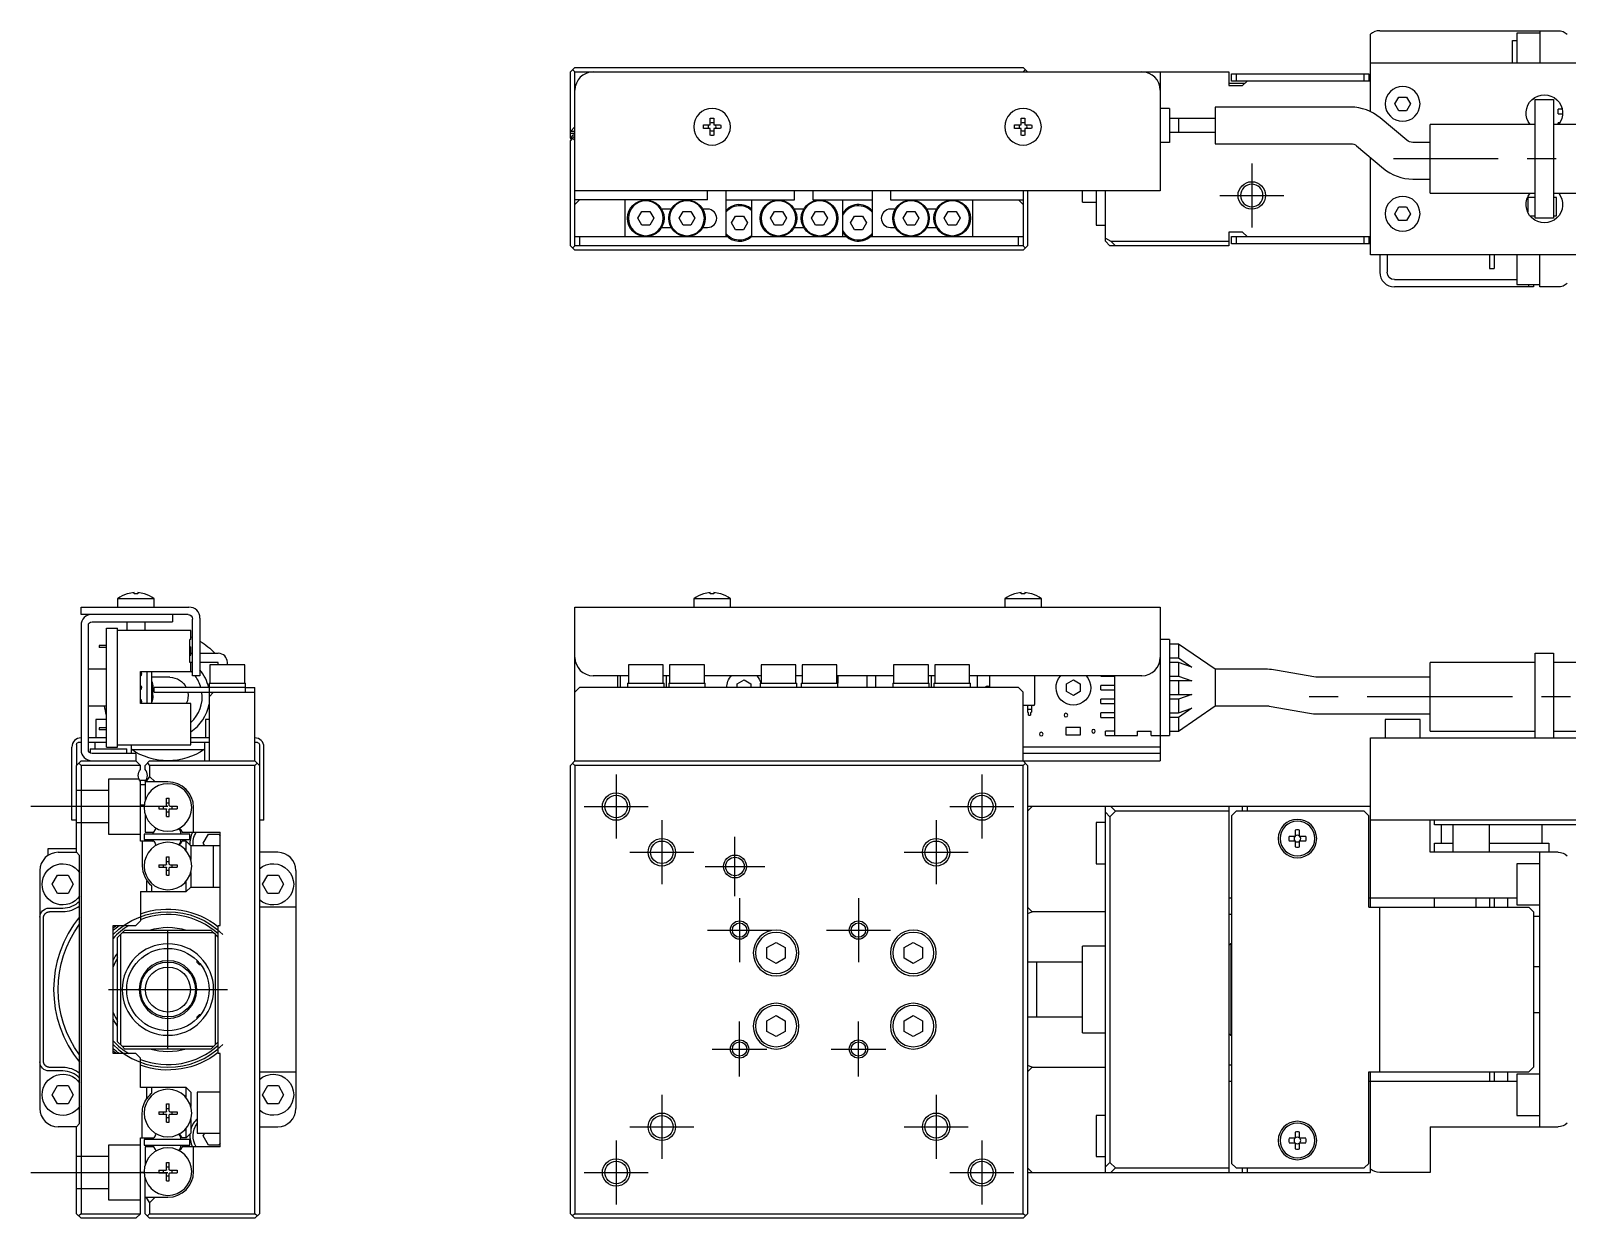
# Model space of a CAD drawing. Extents: x -1 to 586, y -8 to 203.
# Drawn here: x -1 to 167, y 73 to 202.8 of the extents above; entities that cross this region are included whole.
import ezdxf

# ---------------------------------------------------------------- set-up
doc = ezdxf.new("R2010")
doc.units = 0
doc.header["$LTSCALE"] = 0.5
doc.linetypes.add('CENTER', pattern=[50.8, 31.75, -6.35, 6.35, -6.35])
doc.linetypes.add('DASHED', pattern=[19.05, 12.7, -6.35])
for name, color, linetype in [('MSM_CENTER', 1, 'CENTER'), ('MSM_CONTINUOUS', 7, 'CONTINUOUS'), ('MSM_DASHED', 4, 'DASHED'), ('MSM_NARROW', 5, 'CONTINUOUS')]:
    doc.layers.add(name, color=color, linetype=linetype)

msp = doc.modelspace()

# ---------------------------------------------------------------- linework, layer by layer
at = {"layer": 'MSM_CENTER'}
for p, q in [((132.5, 188.3), (132.5, 181.3)), ((286.44, 188.8), (148, 188.8)), ((129, 184.8), (136, 184.8)), ((288, 130), (138, 130)), ((63, 121.5), (63, 114.5)), ((103, 121.5), (103, 114.5)), ((14, 118), (-1, 118)), ((59.5, 118), (66.5, 118)), ((99.5, 118), (106.5, 118)), ((68, 116.5), (68, 109.5)), ((98, 116.5), (98, 109.5)), ((76, 108.2), (76, 114.7)), ((64.5, 113), (71.5, 113)), ((94.5, 113), (101.5, 113)), ((72.75, 111.45), (79.25, 111.45)), ((76.5, 108), (76.5, 101)), ((89.5, 108), (89.5, 101)), ((14, 91.5), (14, 104.5)), ((73, 104.5), (80, 104.5)), ((86, 104.5), (93, 104.5)), ((7.5, 98), (20.5, 98)), ((76.5, 88.5), (76.5, 94.5)), ((89.5, 88.5), (89.5, 94.5)), ((73.5, 91.5), (79.5, 91.5)), ((86.5, 91.5), (92.5, 91.5)), ((68, 86.5), (68, 79.5)), ((98, 86.5), (98, 79.5)), ((64.5, 83), (71.5, 83)), ((94.5, 83), (101.5, 83)), ((63, 81.5), (63, 74.5)), ((103, 81.5), (103, 74.5)), ((-1, 78), (14, 78)), ((59.5, 78), (66.5, 78)), ((99.5, 78), (106.5, 78))]:
    msp.add_line(p, q, dxfattribs=at)
at = {"layer": 'MSM_CONTINUOUS'}
for p, q in [((145.5, 193.96), (145.5, 202.42)), ((146.5, 202.8), (166, 202.8)), ((161, 201.75), (161.5, 201.75)), ((161, 199.3), (161, 201.75)), ((161.5, 202.55), (161.5, 199.3)), ((164, 202.55), (161.5, 202.55)), ((164, 202.8), (164, 199.3)), ((58.5, 198.8), (58, 198.3)), ((58, 191.1), (58, 198.3)), ((58.25, 198.55), (58.5, 198.3)), ((58.5, 198.8), (107.5, 198.8)), ((58.5, 179.3), (58.5, 198.3)), ((58.5, 198.3), (130, 198.3)), ((108, 198.3), (107.5, 198.8)), ((107.5, 198.3), (107.75, 198.55)), ((122.5, 198.3), (122.5, 185.3)), ((130, 198.3), (130, 196.8)), ((145.5, 199.3), (172.5, 199.3)), ((131.75, 197.05), (130, 197.05)), ((130, 196.8), (131.5, 196.8)), ((130.3, 197.3), (130.3, 198.1)), ((130.3, 198.1), (145.3, 198.1)), ((145.5, 197.3), (130.3, 197.3)), ((130.8, 198.1), (130.8, 197.3)), ((132, 197.3), (131.5, 196.8)), ((144.8, 197.3), (144.8, 198.1)), ((145.3, 198.1), (145.3, 197.3)), ((148.13, 194.8), (148.57, 195.55)), ((148.57, 195.55), (149.43, 195.55)), ((149.43, 195.55), (149.87, 194.8)), ((163.5, 195.3), (165.5, 195.3)), ((163.5, 182.3), (163.5, 195.3)), ((165.5, 195.3), (165.5, 182.3)), ((73.3, 192.5), (73.3, 193.23)), ((73.7, 193.23), (73.7, 192.5)), ((107.3, 192.5), (107.3, 193.23)), ((107.7, 193.23), (107.7, 192.5)), ((123.5, 194.3), (122.5, 194.3)), ((123.5, 194.3), (123.5, 190.6)), ((143.33, 194.45), (128.5, 194.45)), ((128.5, 194.45), (128.5, 190.45)), ((149.47, 190.83), (146.55, 193.28)), ((148.57, 194.05), (148.13, 194.8)), ((149.43, 194.05), (148.57, 194.05)), ((149.87, 194.8), (149.43, 194.05)), ((166, 193.73), (166, 194.23)), ((166.45, 194.23), (166, 194.23)), ((166, 193.73), (166.5, 193.73)), ((58.5, 192.3), (58, 191.8)), ((58.5, 191.8), (58, 191.8)), ((58, 191.6), (58.5, 191.6)), ((72.57, 192.5), (73.3, 192.5)), ((73.3, 192.1), (72.57, 192.1)), ((73.3, 191.37), (73.3, 192.1)), ((73.7, 192.5), (74.43, 192.5)), ((73.7, 192.1), (73.7, 191.37)), ((74.43, 192.1), (73.7, 192.1)), ((106.57, 192.5), (107.3, 192.5)), ((107.3, 192.1), (106.57, 192.1)), ((107.3, 191.37), (107.3, 192.1)), ((107.7, 192.5), (108.43, 192.5)), ((107.7, 192.1), (107.7, 191.37)), ((108.43, 192.1), (107.7, 192.1)), ((128.5, 193.2), (123.5, 193.2)), ((123.5, 191.7), (128.5, 191.7)), ((124.5, 193.2), (124.5, 191.7)), ((152, 185.05), (152, 192.55)), ((163.5, 192.55), (152, 192.55)), ((187, 192.55), (165.5, 192.55)), ((166, 192.55), (166, 192.73)), ((166.19, 192.73), (166, 192.73)), ((58.1, 191), (58, 191.1)), ((58.25, 191.05), (58, 190.8)), ((58, 179.3), (58, 190.8)), ((58.1, 190.9), (58.1, 191.1)), ((58.5, 191.3), (58.25, 191.05)), ((58.5, 190.8), (58.25, 191.05)), ((58.5, 191.4), (58.4, 191.4)), ((123.5, 190.6), (122.5, 190.6)), ((128.5, 190.45), (143.33, 190.45)), ((143.97, 190.22), (146.9, 187.76)), ((152, 190.59), (150.11, 190.59)), ((145.5, 178.3), (145.5, 188.94)), ((150.11, 186.59), (152, 186.59)), ((122.5, 185.3), (58.5, 185.3)), ((73, 184.3), (73, 185.3)), ((75, 185.3), (75, 180.3)), ((82.5, 184.3), (82.5, 185.3)), ((84.5, 185.3), (84.5, 184.3)), ((91, 185.3), (91, 180.3)), ((93, 185.3), (93, 184.3)), ((107.5, 185.3), (107.5, 179.3)), ((108, 185.3), (108, 179.3)), ((114, 184.05), (114, 185.3)), ((115.5, 185.3), (115.5, 181.55)), ((116.5, 179.8), (116.5, 185.3)), ((152, 185.05), (163.5, 185.05)), ((165.5, 185.05), (187, 185.05)), ((58.5, 183.8), (59, 184.3)), ((73, 184.3), (58.5, 184.3)), ((64, 180.3), (64, 184.3)), ((69.02, 183.3), (67.98, 183.3)), ((73, 183.3), (72.48, 183.3)), ((75, 184.3), (82.5, 184.3)), ((77.8, 184.3), (77.8, 180.3)), ((83.52, 183.3), (82.48, 183.3)), ((84.5, 184.3), (91, 184.3)), ((87.8, 180.3), (87.8, 184.3)), ((93, 184.3), (107.5, 184.3)), ((93.52, 183.3), (93, 183.3)), ((98.02, 183.3), (96.98, 183.3)), ((102, 180.3), (102, 184.3)), ((107, 184.3), (107.5, 183.8)), ((114, 184.05), (115.5, 184.05)), ((148.13, 182.8), (148.57, 183.55)), ((148.57, 183.55), (149.43, 183.55)), ((149.43, 183.55), (149.87, 182.8)), ((162.67, 184.58), (162.67, 183)), ((163.5, 184.58), (162.67, 184.58)), ((165.82, 184.58), (165.5, 184.58)), ((165.82, 182.58), (165.82, 184.58)), ((65.38, 182.3), (65.82, 183.05)), ((65.82, 181.55), (65.38, 182.3)), ((65.82, 183.05), (66.68, 183.05)), ((66.68, 181.55), (65.82, 181.55)), ((66.68, 183.05), (67.12, 182.3)), ((67.12, 182.3), (66.68, 181.55)), ((69.88, 182.3), (70.32, 183.05)), ((70.32, 181.55), (69.88, 182.3)), ((70.32, 183.05), (71.18, 183.05)), ((71.18, 181.55), (70.32, 181.55)), ((71.18, 183.05), (71.62, 182.3)), ((71.62, 182.3), (71.18, 181.55)), ((75.63, 181.8), (76.07, 182.55)), ((76.07, 181.05), (75.63, 181.8)), ((76.07, 182.55), (76.93, 182.55)), ((76.93, 182.55), (77.37, 181.8)), ((77.37, 181.8), (76.93, 181.05)), ((79.88, 182.3), (80.32, 183.05)), ((80.32, 181.55), (79.88, 182.3)), ((80.32, 183.05), (81.18, 183.05)), ((81.18, 181.55), (80.32, 181.55)), ((81.18, 183.05), (81.62, 182.3)), ((81.62, 182.3), (81.18, 181.55)), ((84.38, 182.3), (84.82, 183.05)), ((84.82, 181.55), (84.38, 182.3)), ((84.82, 183.05), (85.68, 183.05)), ((85.68, 181.55), (84.82, 181.55)), ((85.68, 183.05), (86.12, 182.3)), ((86.12, 182.3), (85.68, 181.55)), ((88.63, 181.8), (89.07, 182.55)), ((89.07, 181.05), (88.63, 181.8)), ((89.07, 182.55), (89.93, 182.55)), ((89.93, 182.55), (90.37, 181.8)), ((90.37, 181.8), (89.93, 181.05)), ((94.38, 182.3), (94.82, 183.05)), ((94.82, 181.55), (94.38, 182.3)), ((94.82, 183.05), (95.68, 183.05)), ((95.68, 181.55), (94.82, 181.55)), ((95.68, 183.05), (96.12, 182.3)), ((96.12, 182.3), (95.68, 181.55)), ((98.88, 182.3), (99.32, 183.05)), ((99.32, 181.55), (98.88, 182.3)), ((99.32, 183.05), (100.18, 183.05)), ((100.18, 181.55), (99.32, 181.55)), ((100.18, 183.05), (100.62, 182.3)), ((100.62, 182.3), (100.18, 181.55)), ((115.5, 181.55), (116.5, 181.55)), ((148.57, 182.05), (148.13, 182.8)), ((149.43, 182.05), (148.57, 182.05)), ((149.87, 182.8), (149.43, 182.05)), ((162.92, 182.58), (163.5, 182.58)), ((165.5, 182.3), (163.5, 182.3)), ((165.5, 182.58), (165.82, 182.58)), ((58.5, 180.3), (75.18, 180.3)), ((59, 180.3), (59, 179.3)), ((67.98, 181.3), (69.02, 181.3)), ((72.48, 181.3), (73, 181.3)), ((76.93, 181.05), (76.07, 181.05)), ((77.8, 180.3), (88.18, 180.3)), ((82.48, 181.3), (83.52, 181.3)), ((89.93, 181.05), (89.07, 181.05)), ((90.82, 180.3), (107.5, 180.3)), ((93, 181.3), (93.52, 181.3)), ((96.98, 181.3), (98.02, 181.3)), ((107, 179.3), (107, 180.3)), ((116.5, 180.11), (117.11, 179.8)), ((117, 179.3), (116.5, 179.8)), ((117.11, 179.8), (130, 179.8)), ((117.11, 179.8), (117.61, 179.3)), ((131.5, 180.8), (130, 180.8)), ((130, 180.8), (130, 179.3)), ((130.3, 179.5), (130.3, 180.3)), ((130.3, 180.3), (145.5, 180.3)), ((130.8, 180.3), (130.8, 179.5)), ((131.5, 180.8), (132, 180.3)), ((144.8, 179.5), (144.8, 180.3)), ((145.3, 180.3), (145.3, 179.5)), ((58, 179.3), (58.5, 178.8)), ((58.25, 179.05), (58.5, 179.3)), ((107.5, 179.3), (58.5, 179.3)), ((107.5, 178.8), (58.5, 178.8)), ((107.5, 179.3), (107.75, 179.05)), ((107.5, 178.8), (108, 179.3)), ((130, 179.3), (117, 179.3)), ((145.5, 179.5), (130.3, 179.5)), ((172.5, 178.3), (145.5, 178.3)), ((146.5, 178.3), (146.5, 176.4)), ((147.3, 178.3), (147.3, 176.4)), ((158.5, 178.3), (158.5, 176.8)), ((159, 178.3), (159, 176.8)), ((161.5, 178.3), (161.5, 175.05)), ((164, 174.8), (164, 178.3)), ((158.5, 176.8), (159, 176.8)), ((148.1, 175.6), (161.5, 175.6)), ((163.3, 174.8), (148.1, 174.8)), ((161.5, 175.05), (164, 175.05)), ((162.8, 174.8), (162.8, 175.05)), ((163.3, 175.05), (163.3, 174.8)), ((166, 174.8), (164, 174.8)), ((9.57, 141.26), (9.55, 141.26)), ((10.3, 141.26), (10.3, 141.39)), ((10.7, 141.26), (10.3, 141.26)), ((10.7, 141.39), (10.7, 141.26)), ((11.45, 141.26), (11.43, 141.26)), ((72.57, 141.26), (72.55, 141.26)), ((73.3, 141.26), (73.3, 141.39)), ((73.7, 141.26), (73.3, 141.26)), ((73.7, 141.39), (73.7, 141.26)), ((74.45, 141.26), (74.43, 141.26)), ((106.57, 141.26), (106.55, 141.26)), ((107.3, 141.26), (107.3, 141.39)), ((107.7, 141.26), (107.3, 141.26)), ((107.7, 141.39), (107.7, 141.26)), ((108.45, 141.26), (108.43, 141.26)), ((4.5, 139), (4.5, 139.8)), ((4.5, 139.8), (16.3, 139.8)), ((8.5, 140.7), (8.5, 139.8)), ((12.5, 140.7), (8.5, 140.7)), ((12.5, 139.8), (12.5, 140.7)), ((58.5, 139.8), (122.5, 139.8)), ((58.5, 123), (58.5, 139.8)), ((75.5, 140.7), (71.5, 140.7)), ((71.5, 140.7), (71.5, 139.8)), ((75.5, 139.8), (75.5, 140.7)), ((109.5, 140.7), (105.5, 140.7)), ((105.5, 140.7), (105.5, 139.8)), ((109.5, 139.8), (109.5, 140.7)), ((122.5, 139.8), (122.5, 123)), ((16.2, 139), (4.5, 139)), ((4.5, 137.8), (4.5, 124.2)), ((5.3, 124.2), (5.3, 137.8)), ((5.7, 138.2), (14.5, 138.2)), ((9.5, 138.2), (9.5, 137.25)), ((11.5, 137.25), (11.5, 138.2)), ((14.5, 139), (14.5, 138.2)), ((16.7, 132.3), (16.7, 138.5)), ((17.5, 138.6), (17.5, 132.3)), ((7.3, 137.5), (8.5, 137.5)), ((7.3, 124.5), (7.3, 137.5)), ((8.5, 124.5), (8.5, 137.5)), ((16.5, 137.25), (8.5, 137.25)), ((16.4, 133.75), (16.4, 136.25)), ((16.5, 136.25), (16.4, 136.25)), ((16.5, 136.25), (16.5, 137.25)), ((123.5, 136.25), (122.5, 136.25)), ((123.5, 136.25), (123.5, 125.75)), ((6.5, 135.62), (6.5, 135.37)), ((7.3, 135.62), (6.5, 135.62)), ((7.3, 135.37), (6.5, 135.37)), ((16.4, 135.45), (16.5, 135.45)), ((16.4, 135.07), (16.5, 135.07)), ((16.4, 134.92), (16.5, 134.92)), ((16.4, 134.55), (16.5, 134.55)), ((16.5, 134.55), (16.5, 135.45)), ((16.5, 134.75), (16.7, 134.75)), ((17.5, 134.75), (19.5, 134.75)), ((124.5, 135.75), (123.5, 135.75)), ((124.5, 135.75), (124.5, 134.25)), ((128.5, 133), (124.5, 135.75)), ((163.5, 134.75), (165.5, 134.75)), ((163.5, 125.5), (163.5, 134.75)), ((165.5, 134.75), (165.5, 125.5)), ((7.3, 133), (5.3, 133)), ((11, 132.75), (16.5, 132.75)), ((11, 129.25), (11, 132.75)), ((11.7, 132.75), (11.7, 129.25)), ((12.2, 132.75), (12.2, 129.25)), ((16.7, 133.75), (16.4, 133.75)), ((16.5, 132.75), (16.5, 133.75)), ((19.5, 133.75), (17.5, 133.75)), ((18.6, 133.5), (18.6, 131.5)), ((22.4, 133.5), (18.6, 133.5)), ((19.5, 133.5), (19.5, 133.75)), ((20.5, 133.5), (20.5, 133.75)), ((22.4, 131.5), (22.4, 133.5)), ((68.15, 133.5), (64.35, 133.5)), ((64.35, 133.5), (64.35, 131.5)), ((68.15, 131.5), (68.15, 133.5)), ((72.65, 133.5), (68.85, 133.5)), ((68.85, 133.5), (68.85, 131.5)), ((72.65, 131.5), (72.65, 133.5)), ((82.65, 133.5), (78.85, 133.5)), ((78.85, 133.5), (78.85, 131.5)), ((82.65, 131.5), (82.65, 133.5)), ((87.15, 133.5), (83.35, 133.5)), ((83.35, 133.5), (83.35, 131.5)), ((87.15, 131.5), (87.15, 133.5)), ((97.15, 133.5), (93.35, 133.5)), ((93.35, 133.5), (93.35, 131.5)), ((97.15, 131.5), (97.15, 133.5)), ((101.65, 133.5), (97.85, 133.5)), ((97.85, 133.5), (97.85, 131.5)), ((101.65, 131.5), (101.65, 133.5)), ((123.5, 134.25), (124.5, 134.25)), ((124.5, 133.75), (123.5, 133.75)), ((124.5, 134.25), (125.95, 133.25)), ((124.5, 133.75), (124.5, 132.25)), ((125.95, 133.25), (124.5, 133.75)), ((128.5, 133), (128.5, 129)), ((134.24, 133), (128.5, 133)), ((139.51, 132.15), (135.11, 132.92)), ((152, 126.25), (152, 133.75)), ((163.5, 133.75), (152, 133.75)), ((187, 133.75), (165.5, 133.75)), ((14.21, 132.13), (12.2, 132.13)), ((17.5, 132.3), (16.7, 132.3)), ((18.5, 131.5), (18.5, 123)), ((18.5, 131.5), (22.5, 131.5)), ((22.5, 130.5), (22.5, 131.5)), ((64.35, 132.3), (60.5, 132.3)), ((63.2, 131), (63.2, 132.3)), ((63.5, 131), (63.5, 132.3)), ((64.25, 131.5), (68.25, 131.5)), ((64.25, 131.5), (64.25, 131)), ((68.85, 132.3), (68.15, 132.3)), ((68.25, 131), (68.25, 131.5)), ((68.5, 131), (68.5, 132.3)), ((68.75, 131.5), (72.75, 131.5)), ((68.75, 131.5), (68.75, 131)), ((78.85, 132.3), (72.65, 132.3)), ((72.67, 131.5), (72.67, 132.3)), ((72.75, 131), (72.75, 131.5)), ((76.25, 131.43), (77, 131.87)), ((76.25, 131), (76.25, 131.43)), ((77, 131.87), (77.75, 131.43)), ((77.75, 131.43), (77.75, 131)), ((78.75, 131.5), (82.75, 131.5)), ((78.75, 131.5), (78.75, 131)), ((83.35, 132.3), (82.65, 132.3)), ((82.75, 131), (82.75, 131.5)), ((83.25, 131.5), (87.25, 131.5)), ((83.25, 131.5), (83.25, 131)), ((93.35, 132.3), (87.15, 132.3)), ((87.25, 132.3), (87.25, 131.5)), ((87.25, 131), (87.25, 131.5)), ((90.45, 131), (90.45, 132.3)), ((91.37, 132.3), (91.37, 131)), ((93.25, 131.5), (97.25, 131.5)), ((93.25, 131.5), (93.25, 131)), ((97.85, 132.3), (97.15, 132.3)), ((97.25, 131), (97.25, 131.5)), ((97.5, 131), (97.5, 132.3)), ((97.75, 131.5), (101.75, 131.5)), ((97.75, 131.5), (97.75, 131)), ((120.5, 132.3), (101.65, 132.3)), ((101.75, 131), (101.75, 131.5)), ((102.5, 131), (102.5, 132.3)), ((103.86, 131), (103.86, 132.3)), ((108.76, 132.3), (108.76, 129.15)), ((112.25, 131.43), (113, 131.87)), ((112.25, 130.57), (112.25, 131.43)), ((113, 131.87), (113.75, 131.43)), ((113.75, 131.43), (113.75, 130.57)), ((116, 132.25), (116, 132.3)), ((116, 132.25), (117.5, 132.25)), ((116, 130.75), (116, 131.25)), ((117.5, 131.25), (116, 131.25)), ((117.5, 132.3), (117.5, 125.75)), ((123.5, 132.25), (124.5, 132.25)), ((125.95, 131.75), (123.5, 131.75)), ((124.5, 132.25), (125.95, 131.75)), ((124.5, 131.75), (124.5, 130.25)), ((152, 132.13), (139.69, 132.13)), ((12.35, 130.13), (12.35, 131)), ((12.5, 130.5), (12.5, 131)), ((22.5, 131), (12.5, 131)), ((12.5, 130.5), (23.5, 130.5)), ((18.5, 130), (19, 130.5)), ((22.5, 131), (23.5, 131)), ((23.5, 123), (23.5, 131)), ((59, 131), (58.5, 130.5)), ((107, 131), (59, 131)), ((107.5, 130.5), (107, 131)), ((107.5, 123), (107.5, 130.5)), ((113, 130.13), (112.25, 130.57)), ((113.75, 130.57), (113, 130.13)), ((116, 130.75), (117.5, 130.75)), ((116, 129.25), (116, 129.75)), ((117.5, 129.75), (116, 129.75)), ((123.5, 130.25), (125.95, 130.25)), ((124.5, 129.75), (123.5, 129.75)), ((125.95, 130.25), (124.5, 129.75)), ((124.5, 129.75), (124.5, 128.25)), ((5.3, 129), (7.3, 129)), ((16.5, 129.25), (11, 129.25)), ((16.5, 124.75), (16.5, 129.25)), ((108.66, 129.05), (107.5, 129.05)), ((108, 129.05), (108, 128.32)), ((108.43, 128.61), (108, 128.61)), ((108.11, 128.25), (108, 128.32)), ((108.11, 128), (108.11, 128.25)), ((108.11, 128), (108.31, 128)), ((108.43, 128.32), (108.31, 128.25)), ((108.31, 128.25), (108.31, 128)), ((108.43, 129.05), (108.43, 128.32)), ((116, 129.25), (117.5, 129.25)), ((116, 127.75), (116, 128.25)), ((117.5, 128.25), (116, 128.25)), ((116, 127.75), (117.5, 127.75)), ((123.5, 128.25), (124.5, 128.25)), ((124.5, 127.75), (123.5, 127.75)), ((124.5, 126.25), (128.5, 129)), ((124.5, 128.25), (125.95, 128.75)), ((125.95, 128.75), (124.5, 127.75)), ((124.5, 127.75), (124.5, 126.25)), ((128.5, 129), (134.24, 129)), ((134.41, 128.98), (138.82, 128.21)), ((139.69, 128.13), (152, 128.13)), ((6.1, 127.5), (6.1, 125.5)), ((7.3, 127.5), (6.1, 127.5)), ((7.3, 126.62), (6.5, 126.62)), ((6.5, 126.62), (6.5, 126.38)), ((7.3, 126.38), (6.5, 126.38)), ((18.1, 127.5), (18.1, 125.5)), ((18.5, 127.5), (18.1, 127.5)), ((112.18, 126.64), (112.18, 125.84)), ((113.78, 126.64), (112.18, 126.64)), ((113.78, 125.84), (113.78, 126.64)), ((117.5, 126.25), (116.5, 126.25)), ((116.5, 125.75), (116.5, 126.25)), ((120, 126.25), (121.5, 126.25)), ((120, 125.75), (120, 126.25)), ((121.5, 125.75), (121.5, 126.25)), ((123.5, 126.25), (124.5, 126.25)), ((150.9, 127.5), (147.1, 127.5)), ((147.1, 127.5), (147.1, 125.5)), ((150.9, 125.5), (150.9, 127.5)), ((152, 126.25), (163.5, 126.25)), ((165.5, 126.25), (187, 126.25)), ((3.5, 116.5), (3.5, 124.5)), ((4, 124.8), (4, 122.5)), ((4.5, 125), (4.2, 125)), ((7.3, 125.5), (5.3, 125.5)), ((7.3, 125), (5.3, 125)), ((6, 125), (6, 124.3)), ((7.3, 124.5), (8.5, 124.5)), ((8.5, 124.75), (16.5, 124.75)), ((10, 123.8), (10, 124.75)), ((18.5, 125.5), (16.5, 125.5)), ((18.5, 125), (16.5, 125)), ((18, 125), (18, 123)), ((23.8, 125), (23.5, 125)), ((24, 124.8), (24, 122.5)), ((24.5, 116.5), (24.5, 124.5)), ((122.5, 124.5), (107.5, 124.5)), ((112.18, 125.84), (113.78, 125.84)), ((116.5, 125.75), (120, 125.75)), ((121.5, 125.75), (123.5, 125.75)), ((145.5, 107), (145.5, 125.5)), ((145.5, 125.5), (172.5, 125.5)), ((4, 122.5), (4.5, 123)), ((4.25, 122.75), (4.5, 122.5)), ((4.5, 123), (10.5, 123)), ((5.5, 124.3), (9.5, 124.3)), ((5.5, 124.3), (5.5, 123.85)), ((10.5, 123.8), (5.7, 123.8)), ((9.5, 123.8), (9.5, 124.3)), ((10, 124.25), (18, 124.25)), ((10.5, 123.8), (10.5, 123)), ((10.5, 123), (11, 122.5)), ((11.5, 122.5), (12, 123)), ((11.75, 122.75), (12, 122.5)), ((12, 123), (23.5, 123)), ((24, 122.5), (23.5, 123)), ((23.5, 122.5), (23.75, 122.75)), ((58, 122.5), (58.5, 123)), ((58.25, 122.75), (58.5, 122.5)), ((58.5, 123), (122.5, 123)), ((122.5, 123.8), (107.5, 123.8)), ((107.5, 123), (108, 122.5)), ((107.5, 122.5), (107.75, 122.75)), ((4, 113), (4, 122.5)), ((4.5, 122.5), (4.5, 73.5)), ((11, 122.5), (4.5, 122.5)), ((11, 122.06), (11, 122.5)), ((11.5, 122.06), (11.5, 122.5)), ((12, 121.3), (11.58, 120.7)), ((12, 122.5), (12, 121.3)), ((23.5, 122.5), (12, 122.5)), ((12.6, 120.7), (12, 121.3)), ((23.5, 73.5), (23.5, 122.5)), ((24, 122.5), (24, 73.5)), ((58, 73.5), (58, 122.5)), ((58.5, 122.5), (58.5, 73.5)), ((107.5, 122.5), (58.5, 122.5)), ((107.5, 73.5), (107.5, 122.5)), ((108, 122.5), (108, 73.5)), ((10.88, 120.9), (11.62, 120.9)), ((11, 114.2), (11, 120.74)), ((11, 120.4), (11.5, 120.4)), ((11.5, 120.74), (11.5, 118.61)), ((14, 120.7), (11.5, 120.7)), ((11, 118.2), (11.42, 118.2)), ((11.4, 118), (11, 118)), ((13, 118.05), (13.8, 118.05)), ((13, 118.05), (13, 117.76)), ((13, 117.76), (13.8, 117.76)), ((13.53, 117.76), (13.53, 118.05)), ((13.86, 118.9), (14.15, 118.9)), ((13.86, 118.11), (13.86, 118.9)), ((14.15, 118.37), (13.86, 118.37)), ((13.86, 116.9), (13.86, 117.7)), ((14.15, 118.11), (14.15, 118.9)), ((14.15, 116.9), (14.15, 117.7)), ((14.21, 118.05), (15, 118.05)), ((14.21, 117.76), (15, 117.76)), ((14.47, 117.76), (14.47, 118.05)), ((15, 118.05), (15, 117.76)), ((16.8, 115.2), (16.8, 117.9)), ((108, 117.5), (108.5, 118)), ((145.5, 118), (108, 118)), ((116.5, 78), (116.5, 118)), ((117.11, 118), (117.61, 117.5)), ((130, 118), (130, 78)), ((131.5, 117.5), (131.5, 118)), ((132, 118), (132, 117.5)), ((4, 116.5), (3.5, 116.5)), ((11.5, 117.19), (11.5, 115.2)), ((13.86, 117.43), (14.15, 117.43)), ((13.86, 116.9), (14.15, 116.9)), ((24.5, 116.5), (24, 116.5)), ((115.5, 116.25), (115.5, 111.75)), ((116.5, 116.25), (115.5, 116.25)), ((117, 116.89), (116.5, 117.39)), ((117.61, 117.5), (117, 116.89)), ((117, 116.89), (117, 79.11)), ((130, 117.5), (117.61, 117.5)), ((130.8, 117.5), (130.3, 117)), ((130.3, 117), (130.3, 79)), ((144.8, 117.5), (130.8, 117.5)), ((145.3, 117), (144.8, 117.5)), ((145.3, 107), (145.3, 117)), ((172.5, 116.5), (145.5, 116.5)), ((152, 113), (152, 116.5)), ((152.5, 116), (152.5, 116.5)), ((172.5, 116), (152.5, 116)), ((153.25, 114), (153.25, 116)), ((154.5, 116), (154.5, 113)), ((158.5, 113), (158.5, 116)), ((164.25, 114), (164.25, 116)), ((11.39, 115), (11.39, 114.4)), ((16.39, 115), (11.39, 115)), ((11.39, 114.4), (16.39, 114.4)), ((11.5, 115.2), (12.46, 115.2)), ((12.46, 115.2), (12.63, 115.49)), ((15.37, 115.49), (15.54, 115.2)), ((15.54, 115.2), (19.7, 115.2)), ((16.39, 114.4), (16.39, 115)), ((17.85, 114), (18.42, 115)), ((18.42, 115), (19.58, 115)), ((19.58, 115), (19.7, 114.79)), ((19.7, 105), (19.7, 115.2)), ((137.26, 114.74), (136.58, 114.74)), ((136.58, 114.26), (137.26, 114.26)), ((137.26, 115.42), (137.26, 114.74)), ((137.26, 114.26), (137.26, 113.58)), ((137.74, 114.74), (137.74, 115.42)), ((138.42, 114.74), (137.74, 114.74)), ((137.74, 114.26), (138.42, 114.26)), ((137.74, 113.58), (137.74, 114.26)), ((0.9, 112.67), (0.9, 113.4)), ((0.9, 113.4), (4, 113.4)), ((2, 113), (4, 113)), ((4.35, 112.65), (4, 113)), ((4.35, 83.35), (4.35, 112.65)), ((12.46, 114.2), (11, 114.2)), ((11.2, 114.2), (11.2, 111.5)), ((12.46, 114.2), (12.63, 113.91)), ((15.37, 113.91), (15.54, 114.2)), ((16, 114.2), (15.54, 114.2)), ((16, 113.16), (16, 114.2)), ((16, 114.2), (16.5, 113.7)), ((16.5, 113.7), (16.5, 112.21)), ((19.7, 113.7), (16.5, 113.7)), ((18.02, 113.7), (17.85, 114)), ((19, 109.2), (19, 113.7)), ((26, 113), (24, 113)), ((166, 113), (152, 113)), ((152.5, 113), (152.5, 114)), ((152.5, 114), (154.5, 114)), ((158.5, 114), (165, 114)), ((164, 83), (164, 113)), ((165, 114), (165, 113)), ((0, 111), (0, 85)), ((13, 111.64), (13.8, 111.64)), ((13, 111.64), (13, 111.36)), ((13, 111.36), (13.8, 111.36)), ((13.53, 111.36), (13.53, 111.64)), ((13.86, 112.5), (14.15, 112.5)), ((13.86, 111.71), (13.86, 112.5)), ((14.15, 111.97), (13.86, 111.97)), ((13.86, 110.5), (13.86, 111.3)), ((13.86, 111.03), (14.15, 111.03)), ((14.15, 111.71), (14.15, 112.5)), ((14.15, 110.5), (14.15, 111.3)), ((14.21, 111.64), (15, 111.64)), ((14.21, 111.36), (15, 111.36)), ((14.47, 111.36), (14.47, 111.64)), ((15, 111.64), (15, 111.36)), ((28, 111), (28, 107)), ((115.5, 111.75), (116.5, 111.75)), ((161.5, 111.75), (161.5, 107.25)), ((164, 111.75), (161.5, 111.75)), ((1.35, 109.5), (1.92, 110.5)), ((1.92, 108.5), (1.35, 109.5)), ((1.92, 110.5), (3.08, 110.5)), ((3.08, 110.5), (3.65, 109.5)), ((3.65, 109.5), (3.08, 108.5)), ((11.7, 108.7), (11.7, 109.9)), ((12.2, 109.36), (12.2, 108.7)), ((13.86, 110.5), (14.15, 110.5)), ((16, 108.7), (16, 109.84)), ((16.5, 110.79), (16.5, 109.2)), ((24.35, 109.5), (24.92, 110.5)), ((24.92, 108.5), (24.35, 109.5)), ((24.92, 110.5), (26.08, 110.5)), ((26.08, 110.5), (26.65, 109.5)), ((26.65, 109.5), (26.08, 108.5)), ((3.08, 108.5), (1.92, 108.5)), ((11, 108.7), (16, 108.7)), ((11, 108.7), (11, 105.5)), ((16.5, 109.2), (16, 108.7)), ((16.5, 109.2), (19.7, 109.2)), ((26.08, 108.5), (24.92, 108.5)), ((130.3, 108), (130, 108)), ((161.5, 108), (145.3, 108)), ((152.5, 107), (152.5, 108)), ((157, 108), (157, 107)), ((158.5, 108), (158.5, 107)), ((159, 108), (159, 107)), ((160.5, 107), (160.5, 108)), ((1, 106.9), (2.5, 106.9)), ((1.13, 106.52), (2.5, 106.52)), ((28, 107), (24, 107)), ((28, 107), (28, 89)), ((108.5, 106.49), (108, 106.99)), ((108, 106.31), (108.5, 106.49)), ((116.5, 106.49), (108.5, 106.49)), ((130, 106.25), (130.3, 106.25)), ((145.3, 107), (162.8, 107)), ((146.5, 89), (146.5, 107)), ((161.5, 107.25), (164, 107.25)), ((163.3, 106.5), (162.8, 107)), ((163.3, 106.5), (163.3, 89.5)), ((164, 106), (163.3, 106)), ((0.38, 90.23), (0.38, 105.77)), ((8, 105), (10.5, 105)), ((8, 91), (8, 105)), ((8.5, 103.7), (9.3, 104.5)), ((19, 104.2), (9, 104.2)), ((9.3, 104.5), (18.7, 104.5)), ((11, 105.5), (10.5, 105)), ((18.7, 104.5), (19, 104.2)), ((19.2, 104), (19, 104.2)), ((19.5, 91), (19.5, 105)), ((19.5, 105), (19.7, 105)), ((8.5, 92.3), (8.5, 103.7)), ((8.8, 104), (8.8, 92)), ((19.2, 92), (19.2, 104)), ((19.2, 104), (19.5, 103.7)), ((79.5, 102.58), (80.5, 103.15)), ((79.5, 101.42), (79.5, 102.58)), ((80.5, 103.15), (81.5, 102.58)), ((81.5, 102.58), (81.5, 101.42)), ((94.5, 102.58), (95.5, 103.15)), ((94.5, 101.42), (94.5, 102.58)), ((95.5, 103.15), (96.5, 102.58)), ((96.5, 102.58), (96.5, 101.42)), ((114, 93.25), (114, 102.75)), ((116.5, 102.75), (114, 102.75)), ((130.2, 103), (130, 102.8)), ((130.2, 103), (130.2, 93)), ((130.3, 103), (130.2, 103)), ((17.2, 100.97), (17.2, 101.16)), ((17.2, 100.97), (17.43, 100.75)), ((17.43, 100.92), (17.43, 100.75)), ((80.5, 100.85), (79.5, 101.42)), ((81.5, 101.42), (80.5, 100.85)), ((95.5, 100.85), (94.5, 101.42)), ((96.5, 101.42), (95.5, 100.85)), ((114, 101), (108, 101)), ((109, 95), (109, 101)), ((17.43, 100.75), (17.56, 100.75)), ((164, 100.5), (163.3, 100.5)), ((11.04, 96.94), (11.04, 96.94)), ((16.97, 96.94), (16.97, 96.94)), ((12.56, 95.2), (12.63, 95.2)), ((12.69, 95.14), (12.63, 95.2)), ((15.38, 95.2), (15.31, 95.14)), ((15.38, 95.2), (15.44, 95.2)), ((17.43, 95.25), (17.2, 95.03)), ((17.2, 94.84), (17.2, 95.03)), ((17.43, 95.25), (17.43, 95.08)), ((17.56, 95.25), (17.43, 95.25)), ((17.56, 95.25), (17.56, 95.25)), ((17.56, 95.25), (17.56, 95.25)), ((79.5, 94.58), (80.5, 95.15)), ((79.5, 93.42), (79.5, 94.58)), ((80.5, 95.15), (81.5, 94.58)), ((81.5, 94.58), (81.5, 93.42)), ((94.5, 94.58), (95.5, 95.15)), ((94.5, 93.42), (94.5, 94.58)), ((95.5, 95.15), (96.5, 94.58)), ((96.5, 94.58), (96.5, 93.42)), ((108, 95), (114, 95)), ((163.3, 95.5), (164, 95.5)), ((80.5, 92.85), (79.5, 93.42)), ((81.5, 93.42), (80.5, 92.85)), ((95.5, 92.85), (94.5, 93.42)), ((96.5, 93.42), (95.5, 92.85)), ((114, 93.25), (116.5, 93.25)), ((130, 93.2), (130.2, 93)), ((130.2, 93), (130.3, 93)), ((10.5, 91), (8, 91)), ((9, 91.8), (8.5, 92.3)), ((9, 91.8), (19, 91.8)), ((9.3, 91.5), (9, 91.8)), ((18.7, 91.5), (9.3, 91.5)), ((10.5, 91), (11, 90.5)), ((19.2, 92), (18.7, 91.5)), ((19.5, 92.3), (19.2, 92)), ((19.7, 91), (19.5, 91)), ((19.7, 80.8), (19.7, 91)), ((2.5, 89.1), (1, 89.1)), ((2.5, 89.48), (1.13, 89.48)), ((11, 87.3), (11, 90.5)), ((108.5, 89.51), (108, 89.69)), ((108, 89.01), (108.5, 89.51)), ((108.5, 89.51), (116.5, 89.51)), ((130.3, 89.75), (130, 89.75)), ((162.8, 89), (163.3, 89.5)), ((1.35, 86.5), (1.92, 87.5)), ((1.92, 87.5), (3.08, 87.5)), ((3.08, 87.5), (3.65, 86.5)), ((24, 89), (28, 89)), ((24.35, 86.5), (24.92, 87.5)), ((24.92, 87.5), (26.08, 87.5)), ((26.08, 87.5), (26.65, 86.5)), ((28, 89), (28, 85)), ((130, 88), (130.3, 88)), ((145.3, 89), (162.8, 89)), ((145.3, 79), (145.3, 89)), ((145.3, 88), (161.5, 88)), ((145.5, 78), (145.5, 89)), ((158.5, 89), (158.5, 88)), ((159, 89), (159, 88)), ((160.5, 88), (160.5, 89)), ((161.5, 88.75), (161.5, 84.25)), ((164, 88.75), (161.5, 88.75)), ((1.92, 85.5), (1.35, 86.5)), ((3.65, 86.5), (3.08, 85.5)), ((16, 87.3), (11, 87.3)), ((11.7, 86.1), (11.7, 87.3)), ((12.2, 87.3), (12.2, 86.64)), ((16, 86.16), (16, 87.3)), ((16, 87.3), (16.5, 86.8)), ((16.5, 86.8), (16.5, 85.21)), ((17.2, 86.8), (17.2, 82.3)), ((19.7, 86.8), (17.2, 86.8)), ((24.92, 85.5), (24.35, 86.5)), ((26.65, 86.5), (26.08, 85.5)), ((3.08, 85.5), (1.92, 85.5)), ((11.2, 81.8), (11.2, 84.5)), ((13, 84.64), (13.8, 84.64)), ((13, 84.64), (13, 84.36)), ((13, 84.36), (13.8, 84.36)), ((13.53, 84.36), (13.53, 84.64)), ((13.86, 85.5), (14.15, 85.5)), ((13.86, 84.7), (13.86, 85.5)), ((14.15, 84.97), (13.86, 84.97)), ((13.86, 83.5), (13.86, 84.3)), ((13.86, 84.03), (14.15, 84.03)), ((14.15, 84.7), (14.15, 85.5)), ((14.15, 83.5), (14.15, 84.3)), ((14.21, 84.64), (15, 84.64)), ((14.21, 84.36), (15, 84.36)), ((14.47, 84.36), (14.47, 84.64)), ((15, 84.64), (15, 84.36)), ((26.08, 85.5), (24.92, 85.5)), ((115.5, 84.25), (115.5, 79.75)), ((116.5, 84.25), (115.5, 84.25)), ((161.5, 84.25), (164, 84.25)), ((4, 83), (2, 83)), ((4, 83), (4.35, 83.35)), ((4, 73.5), (4, 83)), ((13.86, 83.5), (14.15, 83.5)), ((16, 81.8), (16, 82.84)), ((16.5, 83.79), (16.5, 82.3)), ((24, 83), (26, 83)), ((137.26, 82.42), (137.26, 81.74)), ((137.74, 81.74), (137.74, 82.42)), ((152, 83), (152, 78)), ((152, 83), (166, 83)), ((11, 81.8), (12.46, 81.8)), ((11, 73.5), (11, 81.8)), ((11.39, 81.6), (11.39, 81)), ((16.39, 81.6), (11.39, 81.6)), ((11.39, 81), (16.39, 81)), ((12.46, 80.8), (11.5, 80.8)), ((11.5, 80.8), (11.5, 78.81)), ((12.63, 82.09), (12.46, 81.8)), ((12.63, 80.51), (12.46, 80.8)), ((15.54, 81.8), (15.37, 82.09)), ((15.54, 80.8), (15.37, 80.51)), ((16, 81.8), (15.54, 81.8)), ((19.7, 80.8), (15.54, 80.8)), ((16.5, 82.3), (16, 81.8)), ((16.39, 81), (16.39, 81.6)), ((16.8, 78.1), (16.8, 80.8)), ((17.2, 82.3), (19.7, 82.3)), ((17.85, 82), (18.02, 82.3)), ((18.42, 81), (17.85, 82)), ((19.58, 81), (18.42, 81)), ((19.7, 81.21), (19.58, 81)), ((137.26, 81.74), (136.58, 81.74)), ((136.58, 81.26), (137.26, 81.26)), ((137.26, 81.26), (137.26, 80.58)), ((138.42, 81.74), (137.74, 81.74)), ((137.74, 80.58), (137.74, 81.26)), ((137.74, 81.26), (138.42, 81.26)), ((13.86, 79.1), (14.15, 79.1)), ((13.86, 78.31), (13.86, 79.1)), ((14.15, 78.31), (14.15, 79.1)), ((115.5, 79.75), (116.5, 79.75)), ((116.5, 78.61), (117, 79.11)), ((117, 79.11), (117.61, 78.5)), ((130.3, 79), (130.8, 78.5)), ((144.8, 78.5), (145.3, 79)), ((11.4, 78), (11, 78)), ((11.5, 73.5), (11.5, 77.39)), ((13, 78.24), (13.8, 78.24)), ((13, 78.24), (13, 77.95)), ((13, 77.95), (13.8, 77.95)), ((13.53, 77.95), (13.53, 78.24)), ((14.15, 78.57), (13.86, 78.57)), ((13.86, 77.1), (13.86, 77.89)), ((13.86, 77.63), (14.15, 77.63)), ((14.15, 77.1), (14.15, 77.89)), ((14.21, 78.24), (15, 78.24)), ((14.21, 77.95), (15, 77.95)), ((14.47, 77.95), (14.47, 78.24)), ((15, 78.24), (15, 77.95)), ((108.5, 78), (108, 78.5)), ((108, 78), (145.5, 78)), ((117.61, 78.5), (117.11, 78)), ((117.61, 78.5), (130, 78.5)), ((130.8, 78.5), (144.8, 78.5)), ((131.5, 78), (131.5, 78.5)), ((132, 78.5), (132, 78)), ((152, 78), (146.5, 78)), ((13.86, 77.1), (14.15, 77.1)), ((11.5, 75.3), (14, 75.3)), ((11.58, 75.3), (12, 74.7)), ((12, 74.7), (12.6, 75.3)), ((12, 74.7), (12, 73.5)), ((4.5, 73), (4, 73.5)), ((4.5, 73.5), (4.25, 73.25)), ((4.5, 73.5), (11, 73.5)), ((10.5, 73), (4.5, 73)), ((11, 73.5), (10.5, 73)), ((12, 73), (11.5, 73.5)), ((12, 73.5), (11.75, 73.25)), ((12, 73.5), (23.5, 73.5)), ((23.5, 73), (12, 73)), ((23.75, 73.25), (23.5, 73.5)), ((23.5, 73), (24, 73.5)), ((58.5, 73), (58, 73.5)), ((58.5, 73.5), (58.25, 73.25)), ((58.5, 73.5), (107.5, 73.5)), ((107.5, 73), (58.5, 73)), ((107.75, 73.25), (107.5, 73.5)), ((108, 73.5), (107.5, 73))]:
    msp.add_line(p, q, dxfattribs=at)
at = {"layer": 'MSM_CONTINUOUS', "extrusion": (0, 0, -1)}
for p, q in [((0.38, 105.84), (0.39, 105.87)), ((0.39, 105.9), (0.4, 105.93)), ((0.39, 105.87), (0.39, 105.9)), ((0.4, 105.96), (0.41, 105.99)), ((0.4, 105.93), (0.4, 105.96)), ((0.41, 105.99), (0.42, 106.02)), ((0.42, 106.02), (0.43, 106.05)), ((0.43, 106.05), (0.44, 106.08)), ((0.44, 106.08), (0.45, 106.1)), ((0.45, 106.1), (0.47, 106.14)), ((0.47, 106.14), (0.49, 106.17)), ((0.49, 106.17), (0.5, 106.19)), ((0.5, 106.19), (0.52, 106.22)), ((0.52, 106.22), (0.54, 106.25)), ((0.54, 106.25), (0.56, 106.27)), ((0.56, 106.27), (0.58, 106.29)), ((0.58, 106.29), (0.6, 106.31)), ((0.6, 106.31), (0.62, 106.33)), ((0.62, 106.33), (0.64, 106.34)), ((0.64, 106.34), (0.65, 106.36)), ((0.65, 106.36), (0.68, 106.38)), ((0.68, 106.38), (0.7, 106.39)), ((0.7, 106.39), (0.72, 106.41)), ((0.72, 106.41), (0.75, 106.42)), ((0.75, 106.42), (0.78, 106.44)), ((0.78, 106.44), (0.8, 106.45)), ((0.8, 106.45), (0.83, 106.46)), ((0.83, 106.46), (0.86, 106.47)), ((0.86, 106.47), (0.89, 106.48)), ((0.89, 106.48), (0.92, 106.49)), ((0.92, 106.49), (0.94, 106.5)), ((0.94, 106.5), (0.97, 106.5)), ((0.97, 106.5), (0.99, 106.51)), ((0.99, 106.51), (1.02, 106.51)), ((1.02, 106.51), (1.05, 106.51)), ((1.05, 106.51), (1.08, 106.52)), ((1.08, 106.52), (1.1, 106.52)), ((1.1, 106.52), (1.13, 106.52)), ((0.38, 105.8), (0.38, 105.84)), ((0.38, 105.77), (0.38, 105.8)), ((0.38, 90.2), (0.38, 90.23)), ((0.38, 90.18), (0.38, 90.2)), ((0.39, 90.15), (0.38, 90.18)), ((0.39, 90.12), (0.39, 90.15)), ((0.39, 90.09), (0.39, 90.12)), ((0.4, 90.07), (0.39, 90.09)), ((0.4, 90.04), (0.4, 90.07)), ((0.41, 90.02), (0.4, 90.04)), ((0.42, 89.99), (0.41, 90.02)), ((0.43, 89.96), (0.42, 89.99)), ((0.44, 89.93), (0.43, 89.96)), ((0.45, 89.9), (0.44, 89.93)), ((0.46, 89.88), (0.45, 89.9)), ((0.48, 89.85), (0.46, 89.88)), ((0.49, 89.82), (0.48, 89.85)), ((0.51, 89.8), (0.49, 89.82)), ((0.52, 89.78), (0.51, 89.8)), ((0.54, 89.75), (0.52, 89.78)), ((0.56, 89.74), (0.54, 89.75)), ((0.57, 89.72), (0.56, 89.74)), ((0.59, 89.7), (0.57, 89.72)), ((0.61, 89.68), (0.59, 89.7)), ((0.63, 89.66), (0.61, 89.68)), ((0.65, 89.64), (0.63, 89.66)), ((0.68, 89.62), (0.65, 89.64)), ((0.71, 89.6), (0.68, 89.62)), ((0.73, 89.59), (0.71, 89.6)), ((0.76, 89.57), (0.73, 89.59)), ((0.8, 89.55), (0.76, 89.57)), ((0.82, 89.54), (0.8, 89.55)), ((0.85, 89.53), (0.82, 89.54)), ((0.88, 89.52), (0.85, 89.53)), ((0.91, 89.51), (0.88, 89.52)), ((0.94, 89.5), (0.91, 89.51)), ((0.97, 89.5), (0.94, 89.5)), ((1, 89.49), (0.97, 89.5)), ((1.03, 89.49), (1, 89.49)), ((1.06, 89.48), (1.03, 89.49)), ((1.1, 89.48), (1.06, 89.48)), ((1.13, 89.48), (1.1, 89.48))]:
    msp.add_line(p, q, dxfattribs=at)
for centre, radius in [((-149, 194.8), 1.9), ((-73.5, 192.3), 2), ((-107.5, 192.3), 2), ((-132.5, 184.8), 1.23), ((-66.25, 182.3), 1.9), ((-70.75, 182.3), 1.9), ((-80.75, 182.3), 1.9), ((-85.25, 182.3), 1.9), ((-95.25, 182.3), 1.9), ((-99.75, 182.3), 1.9), ((-149, 182.8), 1.9), ((-112.18, 128), 0.2), ((-109.48, 125.92), 0.2), ((-115.2, 126.24), 0.2), ((-14, 117.9), 2.6), ((-137.5, 114.5), 2.1), ((-137.5, 114.5), 1.9), ((-14, 111.5), 2.6), ((-80.5, 102), 2.5), ((-80.5, 102), 2.25), ((-95.5, 102), 2.5), ((-95.5, 102), 2.25), ((-14, 98), 5), ((-14, 98), 3.15), ((-80.5, 94), 2.5), ((-80.5, 94), 2.25), ((-95.5, 94), 2.5), ((-95.5, 94), 2.25), ((-14, 84.5), 2.6), ((-137.5, 81.5), 2.1), ((-137.5, 81.5), 1.9), ((-14, 78.1), 2.6)]:
    msp.add_circle(centre, radius, dxfattribs=at)
at = {"layer": 'MSM_CONTINUOUS'}
for centre, radius in [((66.25, 182.3), 2), ((70.75, 182.3), 2), ((80.75, 182.3), 2), ((85.25, 182.3), 2), ((95.25, 182.3), 2), ((99.75, 182.3), 2), ((63, 118), 1.23), ((103, 118), 1.23), ((68, 113), 1.23), ((98, 113), 1.23), ((76, 111.45), 1.01), ((76.5, 104.5), 0.783), ((89.5, 104.5), 0.783), ((14, 98), 4.5), ((14, 98), 3), ((76.5, 91.5), 0.783), ((89.5, 91.5), 0.783), ((68, 83), 1.23), ((98, 83), 1.23), ((63, 78), 1.23), ((103, 78), 1.23)]:
    msp.add_circle(centre, radius, dxfattribs=at)
for centre, radius, start, end in [((146.5, 201.3), 1.5, 90, 131.8103), ((60.5, 196.3), 2, 90, 180), ((120.5, 196.3), 2, 0, 90), ((143.33, 189.45), 5, 50, 90), ((73.5, 192.3), 0.435, 152.6335, 207.3665), ((73.5, 192.3), 0.435, 62.6335, 117.3665), ((73.5, 192.3), 0.435, 242.6335, 297.3665), ((73.5, 192.3), 0.435, 332.6335, 27.3665), ((107.5, 192.3), 0.435, 152.6335, 207.3665), ((107.5, 192.3), 0.435, 62.6335, 117.3665), ((107.5, 192.3), 0.435, 242.6335, 297.3665), ((107.5, 192.3), 0.435, 332.6335, 27.3665), ((58.4, 191.1), 0.3, 90, 180), ((150.11, 191.59), 5, 230, 270), ((73, 182.3), 1, 270, 90), ((76.5, 181.8), 2, 49.4584, 138.5904), ((89.5, 181.8), 2, 41.4096, 148.2117), ((93, 182.3), 1, 90, 270), ((76.5, 181.8), 2, 221.4096, 311.4096), ((89.5, 181.8), 2, 211.7883, 318.5904), ((148.1, 176.4), 1.6, 180, 270), ((10.5, 138.2), 3.2, 107.27, 128.6822), ((10.5, 138.2), 3.19, 93.5904, 106.9053), ((10.5, 138.2), 3.19, 73.0947, 86.4096), ((10.5, 138.2), 3.2, 51.3178, 72.73), ((73.5, 138.2), 3.2, 107.27, 128.6822), ((73.5, 138.2), 3.19, 93.5904, 106.9053), ((73.5, 138.2), 3.19, 73.0947, 86.4096), ((73.5, 138.2), 3.2, 51.3178, 72.73), ((107.5, 138.2), 3.2, 107.27, 128.6822), ((107.5, 138.2), 3.19, 93.5904, 106.9053), ((107.5, 138.2), 3.19, 73.0947, 86.4096), ((107.5, 138.2), 3.2, 51.3178, 72.73), ((16.3, 138.6), 1.2, 0, 90), ((5.7, 137.8), 1.2, 90, 180), ((19.5, 133.75), 1, 0, 90), ((10.9, 132.5), 0.25, 293.5782, 66.4218), ((14, 130), 3.75, 43.9455, 48.1897), ((14, 130), 4.57, 53.7855, 55.1418), ((14, 130), 4.57, 12.6397, 40.016), ((60.5, 134.3), 2, 180, 270), ((120.5, 134.3), 2, 270, 0), ((134.24, 128), 5, 80, 90), ((10.9, 131), 0.25, 293.5782, 66.4218), ((14, 130), 3.75, 15.466, 37.8309), ((10.9, 129.5), 0.25, 293.5782, 66.4218), ((14, 130), 3.75, 311.8103, 7.6623), ((14, 130), 4.57, 303.1646, 349.9589), ((108.66, 129.15), 0.1, 270, 0), ((139.69, 133.13), 5, 260, 270), ((4.5, 124.5), 1, 90, 180), ((23.5, 124.5), 1, 0, 90), ((5.7, 124.2), 1.2, 180, 270), ((10.75, 121.4), 1, 318.5904, 41.4096), ((14, 117.9), 2.8, 0, 90), ((13.89, 114.7), 1.59, 161.6416, 169.1069), ((13.89, 114.7), 1.59, 190.8931, 198.3584), ((13.89, 114.7), 1.59, 10.8931, 34.2044), ((13.89, 114.7), 1.59, 325.7956, 349.1069), ((19, 114), 2.6, 152.5136, 184.5966), ((137.5, 114.5), 0.95, 165.3667, 194.6333), ((137.5, 114.5), 0.365, 138.8496, 221.1504), ((137.5, 114.5), 0.95, 75.3667, 104.6333), ((137.5, 114.5), 0.365, 48.8496, 131.1504), ((137.5, 114.5), 0.365, 318.8496, 41.1504), ((137.5, 114.5), 0.95, 345.3667, 14.6333), ((2, 111), 2, 90, 180), ((14, 114.7), 1.59, 210, 216.1972), ((14, 114.7), 1.59, 323.8028, 330), ((26, 111), 2, 0, 90), ((137.5, 114.5), 0.365, 228.8496, 311.1504), ((137.5, 114.5), 0.95, 255.3667, 284.6333), ((14, 111.5), 2.8, 180, 229.9948), ((2.5, 109.5), 2.6, 270, 315.3603), ((14, 98), 12.5, 140.5338, 219.4662), ((2.5, 109.5), 2.98, 270, 308.3451), ((14, 98), 8.2, 47.8764, 111.4601), ((14, 98), 8.2, 121.3881, 137.0297), ((14, 98), 6.5, 147.7958, 157.3801), ((14, 98), 6.5, 202.6199, 212.2042), ((14, 98), 8.2, 222.9703, 238.6119), ((14, 98), 8.5, 225.0991, 314.9009), ((14, 98), 8.2, 248.5399, 312.1236), ((2.5, 86.5), 2.98, 51.6549, 90), ((2.5, 86.5), 2.6, 44.6397, 90), ((14, 84.5), 2.8, 130.0052, 145.2281), ((2, 85), 2, 180, 270), ((26, 85), 2, 270, 0), ((19, 82), 2.6, 133.8131, 164.0576), ((137.5, 81.5), 0.95, 75.3667, 104.6333), ((13.89, 81.3), 1.59, 161.6416, 169.1069), ((13.89, 81.3), 1.59, 190.8931, 198.3584), ((14, 81.3), 1.59, 143.8028, 150), ((13.89, 81.3), 1.59, 10.8931, 34.2044), ((13.89, 81.3), 1.59, 325.7956, 349.1069), ((14, 81.3), 1.59, 30, 36.1972), ((19, 82), 2.6, 175.4034, 207.4864), ((137.5, 81.5), 0.95, 165.3667, 194.6333), ((137.5, 81.5), 0.365, 138.8496, 221.1504), ((137.5, 81.5), 0.365, 48.8496, 131.1504), ((137.5, 81.5), 0.365, 228.8496, 311.1504), ((137.5, 81.5), 0.365, 318.8496, 41.1504), ((137.5, 81.5), 0.95, 345.3667, 14.6333), ((137.5, 81.5), 0.95, 255.3667, 284.6333), ((14, 78.1), 2.8, 270, 0)]:
    msp.add_arc(centre, radius, start, end, dxfattribs=at)
at = {"layer": 'MSM_CONTINUOUS', "extrusion": (0, 0, -1)}
for centre, radius, start, end in [((-166, 201.3), 1.5, 90, 131.8103), ((-164.5, 193.8), 2, 321.3178, 218.6822), ((-163.2, 195.47), 0.2, 179.1937, 284.9256), ((-73.5, 192.3), 0.95, 77.8468, 102.1532), ((-107.5, 192.3), 0.95, 77.8468, 102.1532), ((-73.5, 192.3), 0.95, 347.8468, 12.1532), ((-73.5, 192.3), 0.95, 167.8468, 192.1532), ((-107.5, 192.3), 0.95, 347.8468, 12.1532), ((-107.5, 192.3), 0.95, 167.8468, 192.1532), ((-73.5, 192.3), 0.95, 257.8468, 282.1532), ((-107.5, 192.3), 0.95, 257.8468, 282.1532), ((-143.33, 189.45), 1, 90, 130), ((-150.11, 191.59), 1, 270, 310), ((-164.5, 183.8), 2, 141.3178, 38.6822), ((-76.5, 181.8), 1.9, 37.8636, 133.1736), ((-89.5, 181.8), 1.9, 26.5254, 142.1364), ((-76.5, 181.8), 1.9, 226.8264, 322.1364), ((-89.5, 181.8), 1.9, 217.8636, 333.4747), ((-148.1, 176.4), 0.8, 270, 0), ((-166, 176.3), 1.5, 228.1897, 270), ((-5.7, 137.8), 0.4, 0, 90), ((-16.2, 138.5), 0.5, 90, 180), ((-14, 130), 7, 110.9248, 112.6881), ((-14, 130), 7, 120, 137.2679), ((-10.35, 131), 2, 157.6684, 202.3316), ((-14.21, 130.13), 2, 90, 154.2706), ((-77, 131), 1.9, 0, 43.1736), ((-77, 131), 1.9, 136.8264, 164.7425), ((-103.62, 131), 0.2, 0, 180), ((-113, 131), 1.9, 136.8264, 43.1736), ((-139.69, 133.13), 1, 270, 280), ((-10.35, 130.13), 2, 180, 202.3316), ((-14.21, 130.13), 2, 169.3901, 206.16), ((-14, 130), 7, 343.165, 351.7868), ((-134.24, 128), 1, 90, 100), ((-4.2, 124.8), 0.2, 0, 90), ((-23.8, 124.8), 0.2, 90, 180), ((-5.7, 124.2), 0.4, 270, 0), ((-14, 130), 7, 235.1501, 304.8499), ((-11.75, 121.4), 1, 318.5904, 41.4096), ((-13.8, 118.11), 0.06, 180, 270), ((-13.8, 117.7), 0.06, 90, 180), ((-14.21, 118.11), 0.06, 270, 0), ((-14.21, 117.7), 0.06, 0, 90), ((-14, 114.7), 1.59, 30, 36.1972), ((-14, 114.7), 1.59, 143.8028, 150), ((-19, 114), 2.25, 352.3377, 32.231), ((-166, 111.5), 1.5, 90, 131.8103), ((-2.5, 109.5), 2.25, 214.6921, 145.3079), ((-13.8, 111.71), 0.06, 180, 270), ((-13.8, 111.3), 0.06, 90, 180), ((-14.21, 111.71), 0.06, 270, 0), ((-14.21, 111.3), 0.06, 0, 90), ((-25.5, 109.5), 2.25, 48.1897, 311.8103), ((-1, 105.9), 1, 0, 90), ((-14, 98), 8.5, 45.0991, 134.9009), ((-14, 98), 8.8, 70.0677, 128.6822), ((-14, 98), 12, 323.5298, 36.4702), ((-14, 98), 9, 48.1897, 51.0576), ((-14, 98), 8.8, 47.0141, 52.6982), ((-14, 98), 6.8, 72.9174, 107.0826), ((-14, 98), 6.8, 28.0725, 36.0189), ((-14, 98), 6.8, 323.9811, 331.9275), ((-14, 98), 8.8, 307.3018, 312.9859), ((-14, 98), 9, 308.9424, 311.8103), ((-14, 98), 8.8, 231.3178, 289.9323), ((-14, 98), 6.8, 252.9174, 287.0826), ((-1, 90.1), 1, 270, 0), ((-2.5, 86.5), 2.25, 214.6921, 145.3079), ((-25.5, 86.5), 2.25, 48.1897, 311.8103), ((-14, 84.5), 2.8, 0, 34.7719), ((-13.8, 84.7), 0.06, 180, 270), ((-13.8, 84.3), 0.06, 90, 180), ((-14.21, 84.7), 0.06, 270, 0), ((-14.21, 84.3), 0.06, 0, 90), ((-19, 82), 2.25, 327.769, 36.8699), ((-166, 84.5), 1.5, 228.1897, 270), ((-14, 81.3), 1.59, 323.8028, 330), ((-14, 81.3), 1.59, 210, 216.1972), ((-13.8, 78.31), 0.06, 180, 270), ((-13.8, 77.89), 0.06, 90, 180), ((-14.21, 78.31), 0.06, 270, 0), ((-14.21, 77.89), 0.06, 0, 90), ((-146.5, 79.5), 1.5, 270, 311.8103)]:
    msp.add_arc(centre, radius, start, end, dxfattribs=at)
at = {"layer": 'MSM_DASHED'}
for p, q in [((10.83, 121), (7.5, 121)), ((7.5, 121), (7.5, 115)), ((7.5, 119.75), (4, 119.75)), ((4, 116.25), (7.5, 116.25)), ((7.5, 115), (11, 115)), ((7.5, 81), (7.5, 75)), ((11, 81), (7.5, 81)), ((7.5, 79.75), (4, 79.75)), ((4, 76.25), (7.5, 76.25)), ((7.5, 75), (11, 75))]:
    msp.add_line(p, q, dxfattribs=at)
at = {"layer": 'MSM_NARROW'}
for centre, radius in [((132.5, 184.8), 1.5), ((63, 118), 1.5), ((103, 118), 1.5), ((68, 113), 1.5), ((98, 113), 1.5), ((76, 111.45), 1.25), ((76.5, 104.5), 1), ((89.5, 104.5), 1), ((14, 98), 2.46), ((76.5, 91.5), 1), ((89.5, 91.5), 1), ((68, 83), 1.5), ((98, 83), 1.5), ((63, 78), 1.5), ((103, 78), 1.5)]:
    msp.add_circle(centre, radius, dxfattribs=at)

doc.saveas('drawing.dxf')
